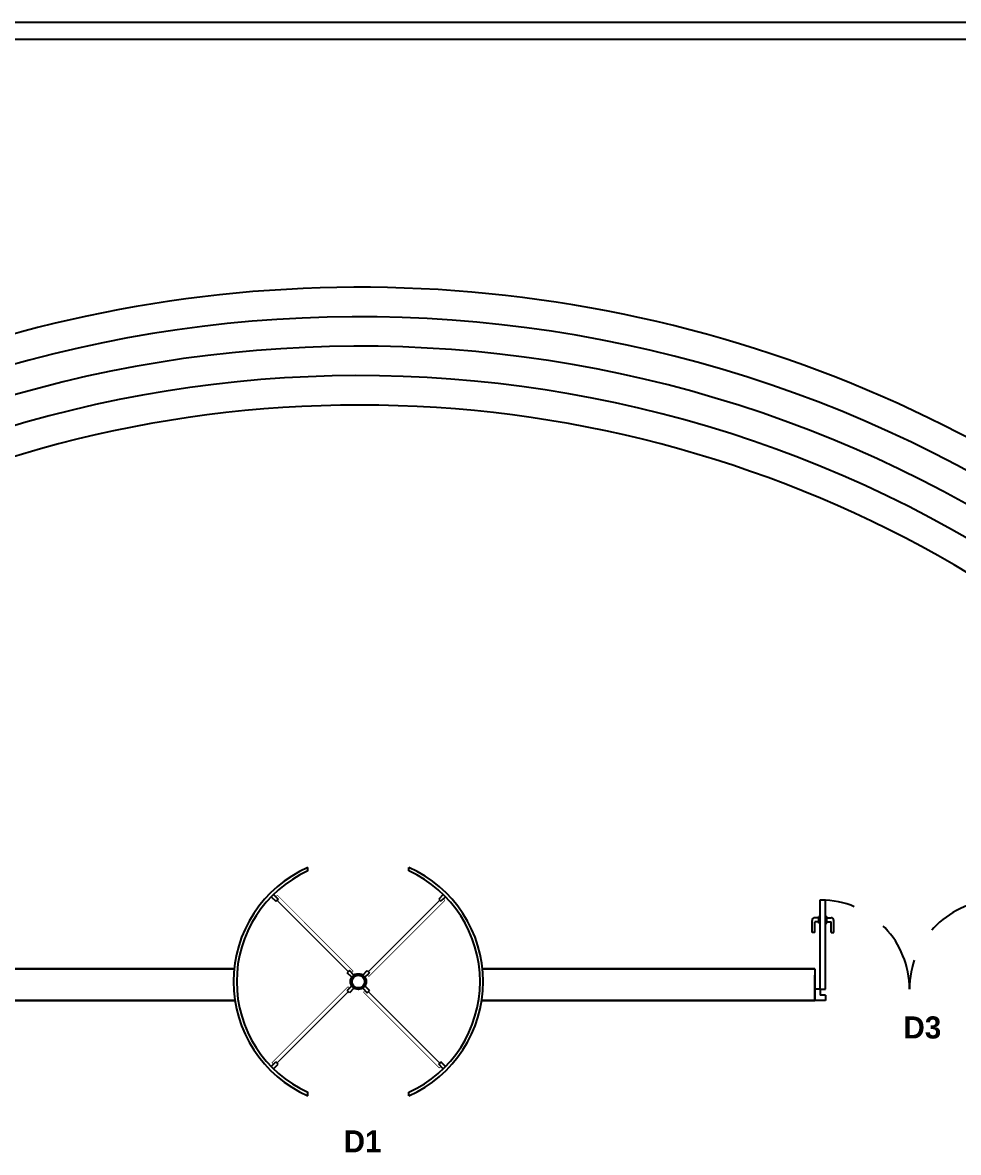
# Model space of a CAD drawing. Header units: inches. Extents: x 478327 to 492265, y -26791 to -22136.
# Drawn here: x 480597 to 480930.6, y -23249.3 to -22846.5 of the extents above; entities that cross this region are included whole.
import ezdxf

# ---------------------------------------------------------------- set-up
doc = ezdxf.new("R2010")
doc.units = ezdxf.units.IN
doc.header["$MEASUREMENT"] = 0
doc.linetypes.add('DASHED', pattern=[0.75, 0.5, -0.25])
for name, color, linetype in [('Grass', 90, 'Continuous'), ('I-WALL-FULL', 5, 'Continuous'), ('I-WALL-IN', 3, 'Continuous'), ('Parking', 7, 'Continuous')]:
    doc.layers.add(name, color=color, linetype=linetype)
doc.layers.add('I-ANNO-TEXT', color=7, linetype='Continuous', lineweight=18)
doc.styles.add('MICRO', font='')
doc.styles.get('MICRO').set_extended_font_data('MicrogrammaSSi', bold=True)

msp = doc.modelspace()

# ---------------------------------------------------------------- hatches: boundary and pattern name
at = {"layer": 'Grass'}
h = msp.add_hatch(dxfattribs=at)
h.set_pattern_fill('AR-SAND', color=256, scale=1.5)
h.set_pattern_definition([(37.5, (-250199.6223, 13377.2574), (-0.094490037, 2.8902356535), [0, -2.28, 0, -2.55, 0, -2.4375]), (7.5, (-250199.6223, 13377.2574), (2.654665058, 4.233219098), [0, -1.23, 0, -2.055, 0, -0.7875]), (327.5, (-250201.4673, 13377.2574), (4.671212793, 0.00848858), [0, -0.75, 0, -2.7, 0, -3.525]), (317.5, (-250201.4673, 13377.2574), (4.509189907, 1.316513347), [0, -0.375, 0, -1.77, 0, -2.025])])
edge = h.paths.add_edge_path()
edge.add_arc((480717.183, -23405.778), 464.889, 129.57892, 151.49111, ccw=False)
edge.add_line((480420.983, -23047.466), (480447.743, -23079.838))
edge.add_arc((480717.183, -23405.778), 422.889, 129.57892, 148.35205)
edge.add_line((480357.183, -23183.889), (480308.665, -23183.889))
edge = h.paths.add_edge_path()
edge.add_arc((480717.183, -23405.778), 464.889, 28.50889, 50.42108)
edge.add_line((481013.382, -23047.466), (480986.622, -23079.838))
edge.add_arc((480717.183, -23405.778), 422.889, 31.64795, 50.42108, ccw=False)
edge.add_line((481077.183, -23183.889), (481125.701, -23183.889))

# ---------------------------------------------------------------- linework, layer by layer
for p, q in [((480698.722, -23148.928, 6.93), (480698.722, -23147.695, 6.93)), ((480734.722, -23148.928, 6.93), (480734.722, -23147.695, 6.93)), ((480686.453, -23157.325, 6.93), (480685.658, -23158.121, 6.93)), ((480686.453, -23157.325, 6.93), (480688.084, -23158.956, 6.93)), ((480746.991, -23157.325, 6.93), (480745.36, -23158.956, 6.93)), ((480746.991, -23157.325, 6.93), (480747.787, -23158.121, 6.93)), ((480685.658, -23158.121, 6.93), (480687.289, -23159.752, 6.93)), ((480688.084, -23158.956, 6.93), (480687.289, -23159.752, 6.93)), ((480745.36, -23158.956, 6.93), (480746.155, -23159.752, 6.93)), ((480747.787, -23158.121, 6.93), (480746.155, -23159.752, 6.93)), ((480881.362, -23191.09, 6.93), (480881.362, -23159.268, 6.93)), ((480883.291, -23191.09, 6.93), (480883.291, -23159.268, 6.93)), ((480881.362, -23165.129, 6.93), (480880.88, -23165.129, 6.93)), ((480880.88, -23167.54, 6.93), (480880.88, -23165.129, 6.93)), ((480883.291, -23165.129, 6.93), (480883.773, -23165.129, 6.93)), ((480883.773, -23167.54, 6.93), (480883.773, -23165.129, 6.93)), ((480878.469, -23170.915, 6.93), (480878.469, -23166.575, 6.93)), ((480880.88, -23165.611, 6.93), (480879.434, -23165.611, 6.93)), ((480879.434, -23170.915, 6.93), (480879.434, -23167.057, 6.93)), ((480880.88, -23167.057, 6.93), (480879.434, -23167.057, 6.93)), ((480881.362, -23167.54, 6.93), (480880.88, -23167.54, 6.93)), ((480883.291, -23167.54, 6.93), (480883.773, -23167.54, 6.93)), ((480883.773, -23165.611, 6.93), (480885.219, -23165.611, 6.93)), ((480883.773, -23167.057, 6.93), (480885.219, -23167.057, 6.93)), ((480885.219, -23170.915, 6.93), (480885.219, -23167.057, 6.93)), ((480886.184, -23170.915, 6.93), (480886.184, -23166.575, 6.93)), ((480879.434, -23170.915, 6.93), (480878.469, -23170.915, 6.93)), ((480885.219, -23170.915, 6.93), (480886.184, -23170.915, 6.93)), ((480672.452, -23183.889, 6.93), (480554.011, -23183.889, 6.93)), ((480554.011, -23183.889, 2.697), (480672.452, -23183.889, 3.256)), ((480713.54, -23184.412, 6.93), (480712.745, -23185.208, 6.93)), ((480714.376, -23186.839, 6.93), (480712.745, -23185.208, 6.93)), ((480715.171, -23186.043, 6.93), (480713.54, -23184.412, 6.93)), ((480718.273, -23186.043, 6.93), (480719.904, -23184.412, 6.93)), ((480719.068, -23186.839, 6.93), (480720.7, -23185.208, 6.93)), ((480719.904, -23184.412, 6.93), (480720.7, -23185.208, 6.93)), ((480879.434, -23183.889, 6.93), (480760.992, -23183.889, 6.93)), ((480760.992, -23183.889, 3.674), (480879.434, -23183.889, 4.233)), ((480879.434, -23183.889, 6.93), (480879.434, -23195.14, 6.93)), ((480714.376, -23189.94, 6.93), (480712.745, -23191.572, 6.93)), ((480713.54, -23192.367, 6.93), (480712.745, -23191.572, 6.93)), ((480715.171, -23190.736, 6.93), (480713.54, -23192.367, 6.93)), ((480718.273, -23190.736, 6.93), (480719.904, -23192.367, 6.93)), ((480719.068, -23189.94, 6.93), (480720.7, -23191.572, 6.93)), ((480719.904, -23192.367, 6.93), (480720.7, -23191.572, 6.93)), ((480881.362, -23191.09, 6.93), (480879.434, -23191.09, 6.93)), ((480879.434, -23192.889, 6.93), (480879.434, -23192.889, 6.93)), ((480881.362, -23191.09, 6.93), (480881.362, -23193.211, 6.93)), ((480881.362, -23191.09, 6.93), (480881.362, -23193.211, 6.93)), ((480881.362, -23191.09, 6.93), (480883.291, -23191.09, 6.93)), ((480883.291, -23193.211, 6.93), (480881.362, -23193.211, 6.93)), ((480883.291, -23193.211, 6.93), (480883.291, -23195.14, 6.93)), ((480554.01, -23195.139, 6.93), (480672.739, -23195.139, 6.93)), ((480760.705, -23195.139, 6.93), (480879.434, -23195.14, 6.93)), ((480883.291, -23195.14, 6.93), (480879.434, -23195.14, 6.93)), ((480685.658, -23218.659, 6.93), (480687.289, -23217.027, 6.93)), ((480686.453, -23219.454, 6.93), (480688.084, -23217.823, 6.93)), ((480688.084, -23217.823, 6.93), (480687.289, -23217.027, 6.93)), ((480745.36, -23217.823, 6.93), (480746.155, -23217.027, 6.93)), ((480746.991, -23219.454, 6.93), (480745.36, -23217.823, 6.93)), ((480747.787, -23218.659, 6.93), (480746.155, -23217.027, 6.93)), ((480686.453, -23219.454, 6.93), (480685.658, -23218.659, 6.93)), ((480746.991, -23219.454, 6.93), (480747.787, -23218.659, 6.93)), ((480698.722, -23229.084, 6.93), (480698.722, -23227.851, 6.93)), ((480734.722, -23229.084, 6.93), (480734.722, -23227.851, 6.93))]:
    msp.add_line(p, q)
at = {"elevation": 6.93}
for points, const_width in [([(480687.269, -23158.141), (480687.826, -23157.584)], 0.225), ([(480714.913, -23184.671), (480687.826, -23157.584)], 0.225), ([(480713.142, -23184.81), (480687.687, -23159.354)], 0.45), ([(480720.302, -23184.81), (480745.758, -23159.354)], 0.45), ([(480720.441, -23186.58), (480747.528, -23159.493)], 0.225), ([(480746.971, -23158.936), (480747.528, -23159.493)], 0.225), ([(480714.356, -23185.228), (480714.913, -23184.671)], 0.225), ([(480719.884, -23186.023), (480720.441, -23186.58)], 0.225), ([(480713.003, -23190.199), (480685.916, -23217.286)], 0.225), ([(480713.142, -23191.969), (480687.687, -23217.425)], 0.45), ([(480713.56, -23190.756), (480713.003, -23190.199)], 0.225), ([(480719.088, -23191.551), (480718.532, -23192.108)], 0.225), ([(480718.532, -23192.108), (480745.619, -23219.195)], 0.225), ([(480720.302, -23191.969), (480745.758, -23217.425)], 0.45), ([(480686.473, -23217.843), (480685.916, -23217.286)], 0.225), ([(480746.175, -23218.638), (480745.619, -23219.195)], 0.225)]:
    msp.add_lwpolyline(points, dxfattribs=dict(at, const_width=const_width))
msp.add_lwpolyline([(480881.362, -23159.268), (480883.291, -23159.268)], dxfattribs=at)
for radius in [2.812, 2.25]:
    msp.add_circle((480716.722, -23188.39, 6.93), radius)
for centre, radius, start, end in [((480717.183, -23405.778, 6.93), 464.889, 28.50885, 123.65254), ((480717.183, -23405.778, 6.93), 454.389, 50.42105, 123.51508), ((480717.183, -23405.778, 6.93), 443.889, 50.42105, 123.37109), ((480717.183, -23405.778, 6.93), 433.389, 50.42105, 123.22007), ((480717.183, -23405.778, 6.93), 422.889, 31.64795, 148.35205), ((480716.722, -23188.39, 6.93), 44.498, 113.8606, 246.1394), ((480716.722, -23188.39, 6.93), 43.373, 114.51963, 245.48037), ((480716.722, -23188.39, 6.93), 44.498, 293.8606, 66.1394), ((480716.722, -23188.39, 6.93), 43.373, 294.51963, 65.48037), ((480879.434, -23166.575, 6.93), 0.964, 90, 180), ((480885.219, -23166.575, 6.93), 0.964, 0, 90)]:
    msp.add_arc(centre, radius, start, end)
at = {"linetype": 'DASHED', "ltscale": 50}
for centre, start, end in [((480881.362, -23191.09, 6.93), 0, 86.5254), ((480945.005, -23191.09, 6.93), 93.4746, 180)]:
    msp.add_arc(centre, 31.821, start, end, dxfattribs=at)
at = {"layer": 'I-WALL-FULL'}
for p, q in [((480672.452, -23183.889, 6.93), (480554.011, -23183.889, 6.93)), ((480672.452, -23183.889, 6.93), (480554.011, -23183.889, 6.93)), ((480879.434, -23183.889, 6.93), (480760.992, -23183.889, 6.93)), ((480879.434, -23183.889, 6.93), (480760.992, -23183.889, 6.93)), ((480672.739, -23195.139, 6.93), (480550.153, -23195.139, 6.93)), ((480883.004, -23195.14, 6.93), (480760.705, -23195.139, 6.93))]:
    msp.add_line(p, q, dxfattribs=at)
at = {"layer": 'I-WALL-IN'}
msp.add_line((480879.434, -23195.14, 6.93), (480879.434, -23186.139, 6.93), dxfattribs=at)
at = {"layer": 'Parking'}
for p, q in [((482298.957, -22846.538), (479508.037, -22846.538)), ((482304.957, -22852.538), (479502.037, -22852.538))]:
    msp.add_line(p, q, dxfattribs=at)

# ---------------------------------------------------------------- texts
at = {"layer": 'I-ANNO-TEXT', "char_height": 7.875, "attachment_point": 1, "style": 'MICRO'}
for s, insert in [('{\\fBahnschrift Light|b1|i0|c0|p34;D3}', (480911.049, -23200.796, 6.93)), ('{\\fBahnschrift Light|b1|i0|c0|p34;D1}', (480711.493, -23241.403, 6.93))]:
    msp.add_mtext_dynamic_manual_height_columns(s, width=7.40993, gutter_width=1.5, heights=[0], dxfattribs=dict(at, insert=insert))

doc.saveas('drawing.dxf')
